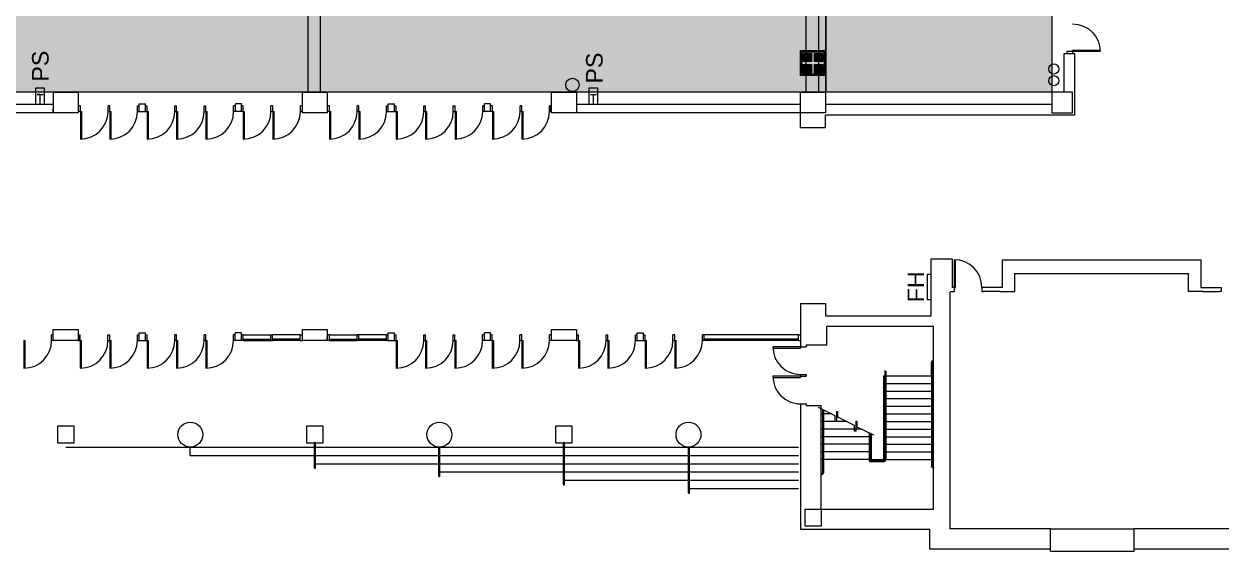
# Model space of a CAD drawing. Header units: inches. Extents: x -10671 to 1761, y -674 to 7170.
# Drawn here: x -1519 to 211, y -630 to 132 of the extents above; entities that cross this region are included whole.
import ezdxf

# ---------------------------------------------------------------- set-up
doc = ezdxf.new("R2010")
doc.units = ezdxf.units.IN
doc.header["$LTSCALE"] = 19.2
doc.header["$MEASUREMENT"] = 0
for name, color, linetype, lineweight in [('DWG-0', 7, 'Continuous', 18), ('Venue-Floor Pockets', 7, 'Continuous', 5), ('Venue-Walls and Doors', 7, 'Continuous', 5)]:
    doc.layers.add(name, color=color, linetype=linetype, lineweight=lineweight)
for name, color, linetype, lineweight, true_color in [('DWG-bldg-pipes', 3, 'Continuous', 18, 0x00ff00), ('DWG-bldg-utility box', 3, 'Continuous', 18, 0x00ff00), ('Venue-Columns', 7, 'Continuous', 18, 0xc0c0c0), ('Venue-Fire Apparatus and Text', 1, 'Continuous', 5, 0xff0000), ('Venue-NO HANG ZONE', 7, 'Continuous', 15, 0xdd0000), ('Venue-Rigging Steel-Low', 7, 'Continuous', 5, 0x0000dd)]:
    doc.layers.add(name, color=color, linetype=linetype, lineweight=lineweight, true_color=true_color)
doc.styles.add('Arial', font='Arial')

# ---------------------------------------------------------------- blocks, each defined once
blk = doc.blocks.new('A-xp01$0$AD05A')
at = {"layer": 'DWG-0'}
for p, q in [((0, 0), (0.049, 0)), ((0, 0), (0, -1)), ((0.049, -0.999), (0.049, 0))]:
    blk.add_line(p, q, dxfattribs=at)
blk.add_arc((0, 0), 1, 270, 0, dxfattribs=at)
blk = doc.blocks.new('A-xp01$0$AA22B')
at = {"layer": 'DWG-0'}
for p, q in [((0, 0), (0, -4.666)), ((1, 0), (1, -4.666)), ((-1, -5.666), (-1, -6.666))]:
    blk.add_line(p, q, dxfattribs=at)
for radius in [2, 1]:
    blk.add_arc((-1, -4.666), radius, 270, 0, dxfattribs=at)
blk = doc.blocks.new('A-xp01$0$AA22C')
at = {"layer": 'DWG-0'}
for p, q in [((0, 0), (0, -12.666)), ((1, 0), (1, -12.666)), ((-1, -13.666), (-1, -14.666))]:
    blk.add_line(p, q, dxfattribs=at)
for radius in [2, 1]:
    blk.add_arc((-1, -12.666), radius, 270, 0, dxfattribs=at)
blk = doc.blocks.new('A-xp01$0$AD03A')
at = {"layer": 'DWG-0'}
for p, q in [((0, 1), (0, 0)), ((0.049, 0), (0.049, 0.999)), ((0, 0), (0.049, 0))]:
    blk.add_line(p, q, dxfattribs=at)
blk.add_arc((0, 0), 1, 0, 90, dxfattribs=at)
blk = doc.blocks.new('A-xp01$0$B$2424')
at = {"layer": 'Venue-Walls and Doors', "flags": 128}
blk.add_lwpolyline([(-12, -12), (12, -12), (12, 12), (-12, 12)], close=True, dxfattribs=at)
blk.add_lwpolyline([(-12, -12), (12, -12), (12, 12), (-12, 12)], close=True, dxfattribs=at)
blk = doc.blocks.new('A-xp01$0$COL-36R')
at = {"layer": 'DWG-0'}
blk.add_circle((0, 0), 18, dxfattribs=at)
blk = doc.blocks.new('A-xp01$0$B$3030')
at = {"layer": 'DWG-0', "flags": 128}
blk.add_lwpolyline([(-15, -15), (15, -15), (15, 15), (-15, 15)], close=True, dxfattribs=at)
blk = doc.blocks.new('A-xp01$0$B$3036')
at = {"layer": 'DWG-0', "flags": 128}
blk.add_lwpolyline([(-15, -18), (-15, 18), (15, 18), (15, -18)], close=True, dxfattribs=at)
blk = doc.blocks.new('A-xp01$0$B$1636')
at = {"layer": 'DWG-0', "flags": 128}
blk.add_lwpolyline([(-8, -18), (-8, 18), (8, 18), (8, -18)], close=True, dxfattribs=at)
blk = doc.blocks.new('FLOORBOX')
at = {"layer": 'Venue-Floor Pockets', "linetype": 'Continuous', "lineweight": 0, "true_color": 0xaaaaaa}
blk.add_hatch(color=253, dxfattribs=at).paths.add_polyline_path([(-18, 18), (18, 18), (18, -18), (-18, -18)])
at = {"layer": 'Venue-Floor Pockets', "linetype": 'Continuous', "lineweight": 0, "true_color": 0xbbbbbb}
blk.add_hatch(color=9, dxfattribs=at).paths.add_polyline_path([(-16, 16), (16, 16), (16, -16), (-16, -16)])
at = {"layer": 'Venue-Floor Pockets', "linetype": 'Continuous', "lineweight": 0, "true_color": 0xdddddd}
for points in [[(-14, 14), (-2, 14), (-2, 2), (-14, 2)], [(2, 14), (14, 14), (14, 2), (2, 2)], [(-14, -2), (-2, -2), (-2, -14), (-14, -14)], [(2, -2), (14, -2), (14, -14), (2, -14)]]:
    blk.add_hatch(color=254, dxfattribs=at).paths.add_polyline_path(points)
at = {"layer": 'Venue-Floor Pockets', "color": 7, "linetype": 'Continuous', "lineweight": 5, "flags": 128}
for points in [[(-18, 18), (18, 18), (18, -18), (-18, -18)], [(-16, 16), (16, 16), (16, -16), (-16, -16)], [(-14, 14), (-2, 14), (-2, 2), (-14, 2)], [(2, 14), (14, 14), (14, 2), (2, 2)], [(-14, -2), (-2, -2), (-2, -14), (-14, -14)], [(2, -2), (14, -2), (14, -14), (2, -14)]]:
    blk.add_lwpolyline(points, close=True, dxfattribs=at)
blk = doc.blocks.new('No Hang Zone H_1 (2D)')
at = {"layer": 'Venue-NO HANG ZONE', "linetype": 'Continuous', "lineweight": 0}
blk.add_hatch(color=7, dxfattribs=at).paths.add_polyline_path([(-1245.0112, 1241.49465), (-1245.0112, -1241.49465), (1245.0112, -1241.49465), (1245.0112, -914.50545), (-985.5915, -914.50545), (-985.5915, 1241.49465)])
at = {"layer": 'Venue-NO HANG ZONE', "flags": 128}
blk.add_lwpolyline([(-1245.0112, 1241.49465), (-1245.0112, -1241.49465), (1245.0112, -1241.49465), (1245.0112, -914.50545), (-985.5915, -914.50545), (-985.5915, 1241.49465)], close=True, dxfattribs=at)

msp = doc.modelspace()

# ---------------------------------------------------------------- hatches: boundary and pattern name
at = {"layer": 'Venue-NO HANG ZONE', "linetype": 'Continuous', "lineweight": 0}
for points in [[(-360, 33.2), (-360, 2523.3), (-33, 2523.3), (-33, 33.2)], [(-2516, 33.2), (-2516, 292.7), (-360, 292.7), (-360, 33.2)]]:
    msp.add_hatch(color=7, dxfattribs=at).paths.add_polyline_path(points)

# ---------------------------------------------------------------- linework, layer by layer
at = {"layer": 'DWG-bldg-pipes', "linetype": 'Continuous'}
for centre, radius in [((-30.2, 66.7), 7.31), ((-726, 43.7), 9.75), ((-30.3, 49.8), 7.28)]:
    msp.add_circle(centre, radius, dxfattribs=at)
at = {"layer": 'Venue-Fire Apparatus and Text', "color": 1, "linetype": 'Continuous', "true_color": 0xff0000}
for p, q in [((-699.8, 29.6), (-691.1, 29.6)), ((-695.7, 15.5), (-695.7, 29.6))]:
    msp.add_line(p, q, dxfattribs=at)
at = {"layer": 'Venue-Fire Apparatus and Text', "color": 1, "linetype": 'Continuous', "true_color": 0xff0000, "flags": 128}
for points in [[(-1501.4, 15.3), (-1501.4, 39.7), (-1489.5, 39.7), (-1489.5, 15.3)], [(-701.8, 15.3), (-701.8, 39.5), (-689.7, 39.5), (-689.7, 15.3)], [(-1495.4, 15.7), (-1495.4, 29.7), (-1499.5, 29.7), (-1490.9, 29.7)]]:
    msp.add_lwpolyline(points, dxfattribs=at)
at = {"layer": 'Venue-Fire Apparatus and Text', "linetype": 'Continuous', "flags": 128}
msp.add_lwpolyline([(-207.3, -230.3), (-213.3, -230.3), (-213.3, -266.3), (-207.3, -266.3)], dxfattribs=at)
at = {"layer": 'Venue-NO HANG ZONE', "flags": 128}
for points in [[(-360, 33.2), (-360, 2523.3), (-33, 2523.3), (-33, 33.2)], [(-2516, 33.2), (-2516, 292.7), (-360, 292.7), (-360, 33.2)]]:
    msp.add_lwpolyline(points, close=True, dxfattribs=at)
at = {"layer": 'Venue-Rigging Steel-Low'}
for p, q in [((-1107.9, 33.3), (-1107.9, 2523)), ((-1089.9, 33.3), (-1089.9, 2523)), ((-388.1, 33.3), (-388.1, 2523)), ((-370.1, 33.3), (-370.1, 2523))]:
    msp.add_line(p, q, dxfattribs=at)
at = {"layer": 'Venue-Walls and Doors'}
for p, q in [((-15.2, 89), (0, 89)), ((-15.2, 89), (0, 89)), ((-15.2, 33.3), (-15.2, 89)), ((-15.2, 33.3), (-15.2, 89)), ((-3.2, 91.8), (-11.2, 91.8)), ((-3.2, 91.8), (-11.2, 91.8)), ((-11.2, 91.8), (-11.2, 89)), ((-11.2, 91.8), (-11.2, 89)), ((-3.2, 91.8), (-3.2, 89)), ((-3.2, 91.8), (-3.2, 89)), ((0, 0), (0, 89)), ((0, 0), (0, 89)), ((-1476.3, 3.3), (-1476.3, 9.3)), ((-1437.2, 13.3), (-1440.2, 13.3)), ((-1437.2, 5.3), (-1440.2, 5.3)), ((-1437.2, 5.3), (-1437.2, 13.3)), ((-1397.2, 5.3), (-1397.2, 13.3)), ((-1394.7, 13.3), (-1397.2, 13.3)), ((-1394.7, 5.3), (-1397.2, 5.3)), ((-1394.7, 5.3), (-1394.7, 13.3)), ((-1354.7, 5.3), (-1354.7, 13.3)), ((-1354.7, 13.3), (-1352.2, 13.3)), ((-1354.7, 5.3), (-1340.7, 5.3)), ((-1352.2, 16.3), (-1343.2, 16.3)), ((-1352.2, 5.3), (-1352.2, 16.3)), ((-1343.2, 5.3), (-1343.2, 16.3)), ((-1343.2, 13.3), (-1340.7, 13.3)), ((-1340.7, 5.3), (-1340.7, 13.3)), ((-1300.7, 13.3), (-1298.2, 13.3)), ((-1300.7, 5.3), (-1300.7, 13.3)), ((-1300.7, 5.3), (-1298.2, 5.3)), ((-1298.2, 5.3), (-1298.2, 13.3)), ((-1258.2, 5.3), (-1258.2, 13.3)), ((-1258.2, 13.3), (-1255.7, 13.3)), ((-1258.2, 5.3), (-1255.7, 5.3)), ((-1255.7, 5.3), (-1255.7, 13.3)), ((-1215.7, 5.3), (-1215.7, 13.3)), ((-1213.2, 13.3), (-1215.7, 13.3)), ((-1201.7, 5.3), (-1215.7, 5.3)), ((-1213.2, 5.3), (-1213.2, 16.3)), ((-1204.2, 16.3), (-1213.2, 16.3)), ((-1204.2, 5.3), (-1204.2, 16.3)), ((-1201.7, 13.3), (-1204.2, 13.3)), ((-1201.7, 5.3), (-1201.7, 13.3)), ((-1159.2, 13.3), (-1161.7, 13.3)), ((-1161.7, 5.3), (-1161.7, 13.3)), ((-1159.2, 5.3), (-1161.7, 5.3)), ((-1159.2, 5.3), (-1159.2, 13.3)), ((-1116.2, 13.3), (-1119.2, 13.3)), ((-1119.2, 5.3), (-1119.2, 13.3)), ((-1116.2, 5.3), (-1119.2, 5.3)), ((-1077.2, 13.3), (-1080.2, 13.3)), ((-1077.2, 5.3), (-1080.2, 5.3)), ((-1077.2, 5.3), (-1077.2, 13.3)), ((-1034.7, 13.3), (-1037.2, 13.3)), ((-1037.2, 5.3), (-1037.2, 13.3)), ((-1034.7, 5.3), (-1037.2, 5.3)), ((-1034.7, 5.3), (-1034.7, 13.3)), ((-994.7, 13.3), (-992.2, 13.3)), ((-994.7, 5.3), (-994.7, 13.3)), ((-994.7, 5.3), (-980.7, 5.3)), ((-992.2, 5.3), (-992.2, 16.3)), ((-992.2, 16.3), (-983.2, 16.3)), ((-983.2, 5.3), (-983.2, 16.3)), ((-983.2, 13.3), (-980.7, 13.3)), ((-980.7, 5.3), (-980.7, 13.3)), ((-940.7, 5.3), (-940.7, 13.3)), ((-940.7, 13.3), (-938.2, 13.3)), ((-940.7, 5.3), (-938.2, 5.3)), ((-938.2, 5.3), (-938.2, 13.3)), ((-898.2, 13.3), (-895.7, 13.3)), ((-898.2, 5.3), (-898.2, 13.3)), ((-898.2, 5.3), (-895.7, 5.3)), ((-895.7, 5.3), (-895.7, 13.3)), ((-853.2, 13.3), (-855.7, 13.3)), ((-855.7, 5.3), (-855.7, 13.3)), ((-841.7, 5.3), (-855.7, 5.3)), ((-844.2, 16.3), (-853.2, 16.3)), ((-853.2, 5.3), (-853.2, 16.3)), ((-844.2, 5.3), (-844.2, 16.3)), ((-841.7, 13.3), (-844.2, 13.3)), ((-841.7, 5.3), (-841.7, 13.3)), ((-801.7, 5.3), (-801.7, 13.3)), ((-799.2, 13.3), (-801.7, 13.3)), ((-799.2, 5.3), (-801.7, 5.3)), ((-799.2, 5.3), (-799.2, 13.3)), ((-759.2, 5.3), (-759.2, 13.3)), ((-756.2, 13.3), (-759.2, 13.3)), ((-756.2, 5.3), (-759.2, 5.3)), ((-756.2, 11.3), (-758.2, 11.3)), ((-758.2, 5.3), (-758.2, 11.3)), ((-756.2, 5.3), (-758.2, 5.3)), ((-396.2, 15.3), (-720.2, 15.3)), ((-720.2, 15.3), (-720.2, 3.3)), ((-396.3, 3.3), (-720.2, 3.3)), ((-396.2, 15.3), (-438.2, 15.3)), ((-396.3, 3.3), (-438.2, 3.3)), ((-396.3, -18), (-396.3, 3.3)), ((0, 0), (-360.2, 0)), ((-360.2, -18), (-360.2, 0)), ((-33.3, 15.3), (-359.8, 15.3)), ((-33.3, 15.3), (-78.2, 15.3)), ((0, 0), (-78.2, 0)), ((-396.3, -18), (-360.2, -18)), ((-207.5, -290), (-207.5, -207.5)), ((-207.5, -207.5), (-177, -207.5)), ((-177, -207.5), (-177, -248.9)), ((-207.5, -290), (-207.5, -208.9)), ((-177, -208.9), (-177, -248.9)), ((-105, -208.9), (182.2, -208.9)), ((-105, -208.9), (41.8, -208.9)), ((-105, -208.9), (-105, -248.9)), ((-105, -208.9), (-105, -248.9)), ((182.2, -208.9), (182.2, -248.9)), ((-87, -228.9), (163.8, -228.9)), ((-87, -228.9), (41.8, -228.9)), ((-87, -228.9), (-87, -255.1)), ((-87, -228.9), (-87, -255)), ((163.8, -228.9), (163.8, -255)), ((-180.2, -255.1), (-174.2, -255.1)), ((-180.2, -255.1), (-174.2, -255.1)), ((-180.2, -597.7), (-180.2, -255.7)), ((-174.2, -248.9), (-177, -248.9)), ((-174.2, -248.9), (-177, -248.9)), ((-174.2, -248.9), (-174.2, -255.1)), ((-174.2, -248.9), (-174.2, -255.1)), ((-134.2, -248.9), (-134.2, -255.1)), ((-131.7, -248.9), (-134.2, -248.9)), ((-134.2, -255.1), (-131.7, -255.1)), ((-107.7, -248.9), (-131.7, -248.9)), ((-107.7, -248.9), (-131.7, -248.9)), ((-107.7, -255.1), (-131.7, -255.1)), ((-107.7, -255.1), (-131.7, -255.1)), ((-105, -248.9), (-107.7, -248.9)), ((-105, -248.9), (-107.7, -248.9)), ((-107.7, -255.1), (-87, -255.1)), ((-107.7, -255.1), (-87, -255.1)), ((185, -255.1), (163.8, -255.1)), ((182.2, -248.9), (185, -248.9)), ((185, -248.9), (209, -248.9)), ((185, -255.1), (209, -255.1)), ((209, -248.9), (211.5, -248.9)), ((211.5, -255.1), (209, -255.1)), ((211.5, -248.9), (211.5, -255.1)), ((-396.3, -272), (-396.3, -334.7)), ((-396.3, -272), (-360.2, -272)), ((-360.2, -272), (-360.2, -290)), ((-358.2, -331.7), (-358.2, -305.3)), ((-358.2, -331.7), (-358.2, -305.3)), ((-204.2, -569.7), (-204.2, -305.3)), ((-1476.3, -317.7), (-1478.8, -317.7)), ((-1478.8, -325.7), (-1478.8, -317.7)), ((-1476.3, -325.7), (-1478.8, -325.7)), ((-1476.3, -325.7), (-1476.3, -317.7)), ((-1440.3, -317.7), (-1437.3, -317.7)), ((-1440.3, -325.7), (-1437.3, -325.7)), ((-1438.2, -320.3), (-1440.2, -320.3)), ((-1438.2, -326.3), (-1440.2, -326.3)), ((-1438.2, -326.3), (-1438.2, -320.3)), ((-1437.3, -325.7), (-1437.3, -317.7)), ((-1397.3, -325.7), (-1397.3, -317.7)), ((-1397.3, -317.7), (-1394.8, -317.7)), ((-1397.3, -325.7), (-1394.8, -325.7)), ((-1394.8, -325.7), (-1394.8, -317.7)), ((-1354.8, -325.7), (-1354.8, -317.7)), ((-1354.8, -317.7), (-1352.3, -317.7)), ((-1354.8, -325.7), (-1340.8, -325.7)), ((-1352.3, -314.7), (-1343.3, -314.7)), ((-1352.3, -325.7), (-1352.3, -314.7)), ((-1343.3, -325.7), (-1343.3, -314.7)), ((-1343.3, -317.7), (-1340.8, -317.7)), ((-1340.8, -325.7), (-1340.8, -317.7)), ((-1298.3, -317.7), (-1300.8, -317.7)), ((-1300.8, -325.7), (-1300.8, -317.7)), ((-1298.3, -325.7), (-1300.8, -325.7)), ((-1298.3, -325.7), (-1298.3, -317.7)), ((-1258.3, -325.7), (-1258.3, -317.7)), ((-1255.8, -317.7), (-1258.3, -317.7)), ((-1255.8, -325.7), (-1258.3, -325.7)), ((-1255.8, -325.7), (-1255.8, -317.7)), ((-1215.8, -325.7), (-1215.8, -317.7)), ((-1213.3, -317.7), (-1215.8, -317.7)), ((-1201.8, -325.7), (-1215.8, -325.7)), ((-1213.3, -325.7), (-1213.3, -314.7)), ((-1204.3, -314.7), (-1213.3, -314.7)), ((-1204.3, -325.7), (-1204.3, -314.7)), ((-1201.8, -317.7), (-1204.3, -317.7)), ((-1201.8, -317.7), (-1161.8, -317.7)), ((-1201.8, -325.7), (-1201.8, -317.7)), ((-1201.8, -323.7), (-1161.8, -323.7)), ((-1201.8, -325.7), (-1161.8, -325.7)), ((-1161.8, -317.7), (-1159.3, -317.7)), ((-1161.8, -325.7), (-1161.8, -317.7)), ((-1161.8, -325.7), (-1159.3, -325.7)), ((-1119.3, -317.7), (-1159.3, -317.7)), ((-1159.3, -325.7), (-1159.3, -317.7)), ((-1119.3, -323.7), (-1159.3, -323.7)), ((-1119.3, -325.7), (-1159.3, -325.7)), ((-1119.3, -325.7), (-1119.3, -317.7)), ((-1119.3, -317.7), (-1116.3, -317.7)), ((-1119.3, -325.7), (-1116.3, -325.7)), ((-1116.2, -326.3), (-1116.2, -320.3)), ((-1077.3, -317.7), (-1080.3, -317.7)), ((-1080.3, -326.3), (-1080.3, -320.3)), ((-1077.3, -325.7), (-1080.3, -325.7)), ((-1077.3, -317.7), (-1037.3, -317.7)), ((-1077.3, -325.7), (-1077.3, -317.7)), ((-1077.3, -323.7), (-1037.3, -323.7)), ((-1077.3, -325.7), (-1037.3, -325.7)), ((-1037.3, -325.7), (-1037.3, -317.7)), ((-1034.8, -317.7), (-1037.3, -317.7)), ((-1034.8, -325.7), (-1037.3, -325.7)), ((-994.8, -317.7), (-1034.8, -317.7)), ((-1034.8, -325.7), (-1034.8, -317.7)), ((-994.8, -323.7), (-1034.8, -323.7)), ((-994.8, -325.7), (-1034.8, -325.7)), ((-994.8, -325.7), (-994.8, -317.7)), ((-994.8, -317.7), (-992.3, -317.7)), ((-994.8, -325.7), (-980.8, -325.7)), ((-992.3, -314.7), (-983.3, -314.7)), ((-992.3, -325.7), (-992.3, -314.7)), ((-983.3, -325.7), (-983.3, -314.7)), ((-983.3, -317.7), (-980.8, -317.7)), ((-980.8, -325.7), (-980.8, -317.7)), ((-940.8, -317.7), (-938.3, -317.7)), ((-940.8, -325.7), (-940.8, -317.7)), ((-940.8, -325.7), (-938.3, -325.7)), ((-938.3, -325.7), (-938.3, -317.7)), ((-898.3, -325.7), (-898.3, -317.7)), ((-898.3, -317.7), (-895.8, -317.7)), ((-898.3, -325.7), (-895.8, -325.7)), ((-895.8, -325.7), (-895.8, -317.7)), ((-855.8, -325.7), (-855.8, -317.7)), ((-853.3, -317.7), (-855.8, -317.7)), ((-841.8, -325.7), (-855.8, -325.7)), ((-853.3, -325.7), (-853.3, -314.7)), ((-844.3, -314.7), (-853.3, -314.7)), ((-844.3, -325.7), (-844.3, -314.7)), ((-841.8, -317.7), (-844.3, -317.7)), ((-841.8, -325.7), (-841.8, -317.7)), ((-799.3, -317.7), (-801.8, -317.7)), ((-801.8, -325.7), (-801.8, -317.7)), ((-799.3, -325.7), (-801.8, -325.7)), ((-799.3, -325.7), (-799.3, -317.7)), ((-756.3, -317.7), (-759.3, -317.7)), ((-759.3, -325.7), (-759.3, -317.7)), ((-756.3, -325.7), (-759.3, -325.7)), ((-720.3, -317.7), (-717.3, -317.7)), ((-720.3, -325.7), (-717.3, -325.7)), ((-717.3, -325.7), (-717.3, -317.7)), ((-677.3, -325.7), (-677.3, -317.7)), ((-677.3, -317.7), (-674.8, -317.7)), ((-677.3, -325.7), (-674.8, -325.7)), ((-674.8, -325.7), (-674.8, -317.7)), ((-634.8, -325.7), (-634.8, -317.7)), ((-634.8, -317.7), (-632.3, -317.7)), ((-634.8, -325.7), (-620.8, -325.7)), ((-632.3, -314.7), (-623.3, -314.7)), ((-632.3, -325.7), (-632.3, -314.7)), ((-623.3, -325.7), (-623.3, -314.7)), ((-623.3, -317.7), (-620.8, -317.7)), ((-620.8, -325.7), (-620.8, -317.7)), ((-578.2, -317.7), (-580.8, -317.7)), ((-580.8, -325.7), (-580.8, -317.7)), ((-577.8, -325.7), (-580.8, -325.7)), ((-578.2, -325.7), (-578.2, -317.7)), ((-538.2, -325.7), (-538.2, -317.7)), ((-535.2, -317.7), (-538.2, -317.7)), ((-535.2, -325.7), (-538.2, -325.7)), ((-535.7, -325.7), (-535.7, -317.7)), ((-399.3, -323.7), (-535.7, -323.7)), ((-399.3, -317.7), (-535.2, -317.7)), ((-399.3, -325.7), (-535.2, -325.7)), ((-399.3, -325.7), (-399.3, -317.7)), ((-399.3, -317.7), (-396.3, -317.7)), ((-399.3, -325.7), (-396.3, -325.7)), ((-396.3, -334.7), (-388.2, -334.7)), ((-388.2, -331.7), (-358.2, -331.7)), ((-388.2, -331.7), (-358.2, -331.7)), ((-388.2, -331.7), (-388.2, -334.7)), ((-396.3, -374.7), (-396.3, -377.2)), ((-396.3, -374.7), (-388.2, -374.7)), ((-396.3, -377.2), (-388.2, -377.2)), ((-388.2, -374.7), (-388.2, -377.2)), ((-276.2, -376.7), (-276.2, -497.7)), ((-276.2, -376.7), (-274.7, -376.7)), ((-274.7, -370.7), (-274.7, -497.7)), ((-273.2, -370.7), (-273.2, -497.7)), ((-273.2, -376.7), (-207.2, -376.7)), ((-256.2, -376.7), (-207.2, -376.7)), ((-207.2, -376.7), (-207.2, -499.7)), ((-207.2, -376.7), (-207.2, -499.7)), ((-205.7, -376.7), (-205.7, -499.7)), ((-205.7, -376.7), (-205.7, -499.7)), ((-205.7, -376.7), (-204.2, -376.7)), ((-205.7, -376.7), (-204.2, -376.7)), ((-276.2, -387.7), (-274.7, -387.7)), ((-273.2, -387.7), (-207.2, -387.7)), ((-256.2, -387.7), (-207.2, -387.7)), ((-205.7, -387.7), (-204.2, -387.7)), ((-205.7, -387.7), (-204.2, -387.7)), ((-276.2, -398.7), (-274.7, -398.7)), ((-276.2, -409.7), (-274.7, -409.7)), ((-273.2, -398.7), (-207.2, -398.7)), ((-273.2, -409.7), (-207.2, -409.7)), ((-256.2, -398.7), (-207.2, -398.7)), ((-256.2, -409.7), (-207.2, -409.7)), ((-205.7, -398.7), (-204.2, -398.7)), ((-205.7, -398.7), (-204.2, -398.7)), ((-205.7, -409.7), (-204.2, -409.7)), ((-205.7, -409.7), (-204.2, -409.7)), ((-396.3, -417.2), (-396.3, -599)), ((-396.3, -417.2), (-388.2, -417.2)), ((-388.2, -417.2), (-388.2, -420.2)), ((-366.3, -420.2), (-388.2, -420.2)), ((-366.3, -569.7), (-366.3, -420.2)), ((-364.8, -431.7), (-366.3, -431.7)), ((-364.8, -425.5), (-364.8, -497.7)), ((-363.3, -426.2), (-363.3, -497.7)), ((-352.3, -431.7), (-363.3, -431.7)), ((-342.3, -431.7), (-344.3, -431.7)), ((-276.2, -420.7), (-274.7, -420.7)), ((-276.2, -431.7), (-274.7, -431.7)), ((-273.2, -420.7), (-207.2, -420.7)), ((-273.2, -431.7), (-207.2, -431.7)), ((-256.2, -420.7), (-207.2, -420.7)), ((-256.2, -431.7), (-207.2, -431.7)), ((-205.7, -420.7), (-204.2, -420.7)), ((-205.7, -420.7), (-204.2, -420.7)), ((-205.7, -431.7), (-204.2, -431.7)), ((-205.7, -431.7), (-204.2, -431.7)), ((-364.8, -442.7), (-366.3, -442.7)), ((-330.3, -442.7), (-363.3, -442.7)), ((-314.3, -442.7), (-316.3, -442.7)), ((-276.2, -442.7), (-274.7, -442.7)), ((-273.2, -442.7), (-207.2, -442.7)), ((-256.2, -442.7), (-207.2, -442.7)), ((-205.7, -442.7), (-204.2, -442.7)), ((-205.7, -442.7), (-204.2, -442.7)), ((-364.8, -453.7), (-366.3, -453.7)), ((-364.8, -464.7), (-366.3, -464.7)), ((-308.3, -453.7), (-363.3, -453.7)), ((-297.3, -464.7), (-363.3, -464.7)), ((-297.3, -459.2), (-297.3, -497.7)), ((-295.8, -460), (-295.8, -497.7)), ((-294.3, -464.7), (-295.8, -464.7)), ((-294.3, -460.7), (-294.3, -497.7)), ((-276.2, -453.7), (-274.7, -453.7)), ((-276.2, -464.7), (-274.7, -464.7)), ((-273.2, -453.7), (-207.2, -453.7)), ((-273.2, -464.7), (-207.2, -464.7)), ((-256.2, -453.7), (-207.2, -453.7)), ((-256.2, -464.7), (-207.2, -464.7)), ((-205.7, -453.7), (-204.2, -453.7)), ((-205.7, -453.7), (-204.2, -453.7)), ((-205.7, -464.7), (-204.2, -464.7)), ((-205.7, -464.7), (-204.2, -464.7)), ((-1458.2, -479.7), (-1099, -479.7)), ((-1278.3, -491.7), (-1278.3, -479.7)), ((-1099, -509.7), (-1099, -473.7)), ((-1097.5, -509.7), (-1097.5, -473.7)), ((-1097.5, -479.7), (-919, -479.7)), ((-919, -521.7), (-919, -479.7)), ((-917.5, -521.7), (-917.5, -479.7)), ((-917.5, -479.7), (-739, -479.7)), ((-739, -533.7), (-739, -473.7)), ((-737.5, -533.7), (-737.5, -473.7)), ((-737.5, -479.7), (-558.2, -479.7)), ((-558.2, -545.7), (-558.2, -479.7)), ((-556.7, -545.7), (-556.7, -479.7)), ((-556.7, -479.7), (-399.3, -479.7)), ((-364.8, -475.7), (-366.3, -475.7)), ((-297.3, -475.7), (-363.3, -475.7)), ((-294.3, -475.7), (-295.8, -475.7)), ((-276.2, -475.7), (-274.7, -475.7)), ((-273.2, -475.7), (-207.2, -475.7)), ((-256.2, -475.7), (-207.2, -475.7)), ((-205.7, -475.7), (-204.2, -475.7)), ((-205.7, -475.7), (-204.2, -475.7)), ((-1278.3, -491.7), (-1099, -491.7)), ((-1097.5, -491.7), (-919, -491.7)), ((-917.5, -491.7), (-739, -491.7)), ((-737.5, -491.7), (-558.2, -491.7)), ((-556.7, -491.7), (-399.3, -491.7)), ((-364.8, -486.7), (-366.3, -486.7)), ((-364.8, -497.7), (-366.3, -497.7)), ((-297.3, -486.7), (-363.3, -486.7)), ((-297.3, -497.7), (-363.3, -497.7)), ((-294.3, -486.7), (-295.8, -486.7)), ((-294.3, -497.7), (-295.8, -497.7)), ((-294.3, -497.7), (-274.7, -497.7)), ((-294.3, -499.2), (-276.2, -499.2)), ((-294.3, -500.7), (-276.2, -500.7)), ((-276.2, -486.7), (-274.7, -486.7)), ((-273.2, -486.7), (-207.2, -486.7)), ((-273.2, -497.7), (-207.2, -497.7)), ((-256.2, -486.7), (-207.2, -486.7)), ((-256.2, -497.7), (-207.2, -497.7)), ((-205.7, -486.7), (-204.2, -486.7)), ((-205.7, -486.7), (-204.2, -486.7)), ((-205.7, -497.7), (-204.2, -497.7)), ((-205.7, -497.7), (-204.2, -497.7)), ((-1097.5, -503.7), (-919, -503.7)), ((-917.5, -503.7), (-739, -503.7)), ((-917.5, -515.7), (-739, -515.7)), ((-737.5, -503.7), (-558.2, -503.7)), ((-737.5, -515.7), (-558.2, -515.7)), ((-556.7, -503.7), (-399.3, -503.7)), ((-556.7, -515.7), (-399.3, -515.7)), ((-737.5, -527.7), (-558.2, -527.7)), ((-556.7, -527.7), (-399.3, -527.7)), ((-556.7, -539.7), (-399.3, -539.7)), ((-204.2, -569.7), (-366.3, -569.7)), ((-204.2, -569.7), (-366.3, -569.7)), ((-204.2, -569.7), (-256.2, -569.7)), ((-209.5, -599), (-396.3, -599)), ((-209.5, -599), (-256.2, -599)), ((-209.5, -627), (-209.5, -599)), ((-209.5, -627), (-209.5, -599)), ((-209.5, -627), (-209.5, -599)), ((-136.2, -597.7), (-180.2, -597.7)), ((-35, -597.7), (-180.2, -597.7)), ((-35, -597.7), (85.7, -597.7)), ((-35, -627), (-35, -597.7)), ((277, -597.7), (85.7, -597.7)), ((85.7, -627), (85.7, -597.7)), ((-136.2, -627), (-209.5, -627)), ((-35, -627), (-209.5, -627)), ((-136.2, -627), (-209.5, -627)), ((-35, -630), (-35, -627)), ((-35, -630), (85.7, -630)), ((260.2, -627), (85.7, -627)), ((85.7, -630), (85.7, -627))]:
    msp.add_line(p, q, dxfattribs=at)
at = {"layer": 'Venue-Walls and Doors', "linetype": 'Continuous'}
for p, q in [((-1476.3, 15.3), (-1800.2, 15.3)), ((-1476.3, 3.3), (-1800.2, 3.3)), ((-360.2, -290), (-207.5, -290)), ((-256.2, -290), (-207.5, -290)), ((-204.2, -305.3), (-358.2, -305.3)), ((-204.2, -305.3), (-256.2, -305.3))]:
    msp.add_line(p, q, dxfattribs=at)
at = {"layer": 'Venue-Walls and Doors', "flags": 128}
msp.add_lwpolyline([(-290.3, -462.7), (-314.3, -450.7), (-314.3, -442.7), (-316.3, -442.7), (-316.3, -456.7), (-318.3, -456.7), (-318.3, -448.7), (-342.3, -436.7), (-342.3, -428.7), (-344.3, -428.7), (-344.3, -442.7), (-346.3, -442.7), (-346.3, -434.7), (-370.3, -422.7)], dxfattribs=at)
at = {"layer": 'Venue-Walls and Doors'}
for centre, radius, start, end in [((-274, -370.7), 0.75, 0, 180), ((-1098.3, -473.7), 0.75, 0, 180), ((-738.3, -473.7), 0.75, 0, 180), ((-294.3, -497.7), 3, 180, 270), ((-294.3, -497.7), 1.5, 180, 270), ((-276.2, -497.7), 3, 270, 0), ((-276.2, -497.7), 1.5, 270, 0), ((-1098.3, -509.7), 0.75, 180, 0), ((-918.3, -521.7), 0.75, 180, 0), ((-738.3, -533.7), 0.75, 180, 0), ((-557.5, -545.7), 0.75, 180, 0)]:
    msp.add_arc(centre, radius, start, end, dxfattribs=at)

# ---------------------------------------------------------------- block references
at = {"layer": 'DWG-bldg-utility box', "rotation": 90}
msp.add_blockref('FLOORBOX', (-378.3, 75.3), dxfattribs=at)
at = {"layer": 'Venue-Columns', "rotation": 90}
for name, p in [('A-xp01$0$B$3036', (-1458.2, 18.3)), ('A-xp01$0$B$3036', (-1098.3, 18.3)), ('A-xp01$0$B$3036', (-738.3, 18.3)), ('A-xp01$0$B$3036', (-378.2, 18.3)), ('A-xp01$0$B$3030', (-18.2, 18.3)), ('A-xp01$0$B$1636', (-1458.3, -317.7)), ('A-xp01$0$B$1636', (-1098.3, -317.7)), ('A-xp01$0$B$1636', (-738.3, -317.7)), ('A-xp01$0$B$2424', (-1458.3, -461.7)), ('A-xp01$0$COL-36R', (-1278.3, -461.7)), ('A-xp01$0$B$2424', (-1098.3, -461.7)), ('A-xp01$0$COL-36R', (-918.3, -461.7)), ('A-xp01$0$B$2424', (-738.3, -461.7)), ('A-xp01$0$COL-36R', (-558.3, -461.7)), ('A-xp01$0$B$2424', (-378.2, -581.7))]:
    msp.add_blockref(name, p, dxfattribs=at)
at = {"layer": 'Venue-NO HANG ZONE', "rotation": 90}
msp.add_blockref('No Hang Zone H_1 (2D)', (-1274, 1278.8), dxfattribs=at)
at = {"layer": 'Venue-Walls and Doors', "xscale": -40, "yscale": 40, "rotation": 270}
msp.add_blockref('A-xp01$0$AD03A', (-3.2, 91.8), dxfattribs=at)
msp.add_blockref('A-xp01$0$AD03A', (-3.2, 91.8), dxfattribs=at)
at = {"layer": 'Venue-Walls and Doors'}
for name, p, xscale, yscale, zscale in [('A-xp01$0$AD05A', (-1437.2, 5.3), 40, 40, 40), ('A-xp01$0$AD05A', (-1394.7, 5.3), 40, 40, 40), ('A-xp01$0$AD05A', (-1340.7, 5.3), 40, 40, 40), ('A-xp01$0$AD05A', (-1298.2, 5.3), 40, 40, 40), ('A-xp01$0$AD05A', (-1255.7, 5.3), 40, 40, 40), ('A-xp01$0$AD05A', (-1201.7, 5.3), 40, 40, 40), ('A-xp01$0$AD05A', (-1159.2, 5.3), 40, 40, 40), ('A-xp01$0$AD05A', (-1077.2, 5.3), 40, 40, 40), ('A-xp01$0$AD05A', (-1034.7, 5.3), 40, 40, 40), ('A-xp01$0$AD05A', (-980.7, 5.3), 40, 40, 40), ('A-xp01$0$AD05A', (-938.2, 5.3), 40, 40, 40), ('A-xp01$0$AD05A', (-895.7, 5.3), 40, 40, 40), ('A-xp01$0$AD05A', (-841.7, 5.3), 40, 40, 40), ('A-xp01$0$AD05A', (-799.2, 5.3), 40, 40, 40), ('A-xp01$0$AD03A', (-174.2, -248.9), 40, 40, 40), ('A-xp01$0$AD03A', (-174.2, -248.9), 40, 40, 40), ('A-xp01$0$AD05A', (-1518.8, -325.7), 40, 40, 40), ('A-xp01$0$AD05A', (-1437.3, -325.7), 40, 40, 40), ('A-xp01$0$AD05A', (-1394.8, -325.7), 40, 40, 40), ('A-xp01$0$AD05A', (-1340.8, -325.7), 40, 40, 40), ('A-xp01$0$AD05A', (-1298.3, -325.7), 40, 40, 40), ('A-xp01$0$AD05A', (-1255.8, -325.7), 40, 40, 40), ('A-xp01$0$AD05A', (-980.8, -325.7), 40, 40, 40), ('A-xp01$0$AD05A', (-938.3, -325.7), 40, 40, 40), ('A-xp01$0$AD05A', (-895.8, -325.7), 40, 40, 40), ('A-xp01$0$AD05A', (-841.8, -325.7), 40, 40, 40), ('A-xp01$0$AD05A', (-799.3, -325.7), 40, 40, 40), ('A-xp01$0$AD05A', (-717.3, -325.7), 40, 40, 40), ('A-xp01$0$AD05A', (-674.8, -325.7), 40, 40, 40), ('A-xp01$0$AD05A', (-620.8, -325.7), 40, 40, 40), ('A-xp01$0$AD05A', (-578.2, -325.7), 40, 40, 40), ('A-xp01$0$AA22C', (-364.8, -497.7), 1.5, 1.5, 1.5)]:
    msp.add_blockref(name, p, dxfattribs=dict(at, xscale=xscale, yscale=yscale, zscale=zscale))
for name, p, xscale, yscale, zscale, rotation in [('A-xp01$0$AD05A', (-396.3, -334.7), 40, 40, 40, 270), ('A-xp01$0$AA22C', (-205.7, -376.7), 1.5, 1.5, 1.5, 180), ('A-xp01$0$AA22C', (-205.7, -376.7), 1.5, 1.5, 1.5, 180), ('A-xp01$0$AD05A', (-396.3, -377.2), 40, 40, 40, 270)]:
    msp.add_blockref(name, p, dxfattribs=dict(at, xscale=xscale, yscale=yscale, zscale=zscale, rotation=rotation))
at = {"layer": 'Venue-Walls and Doors', "xscale": -1.5, "yscale": 1.5}
msp.add_blockref('A-xp01$0$AA22B', (-205.7, -499.7), dxfattribs=at)
msp.add_blockref('A-xp01$0$AA22B', (-205.7, -499.7), dxfattribs=at)

# ---------------------------------------------------------------- texts
at = {"layer": 'Venue-Fire Apparatus and Text', "char_height": 24, "attachment_point": 5, "rotation": 90, "line_spacing_factor": 0.970891, "style": 'Arial'}
for s, insert in [('PS', (-1494.9, 70.8)), ('PS', (-694.2, 68)), ('FH', (-229.7, -248.1))]:
    msp.add_mtext(s, dxfattribs=dict(at, insert=insert))

doc.saveas('drawing.dxf')
